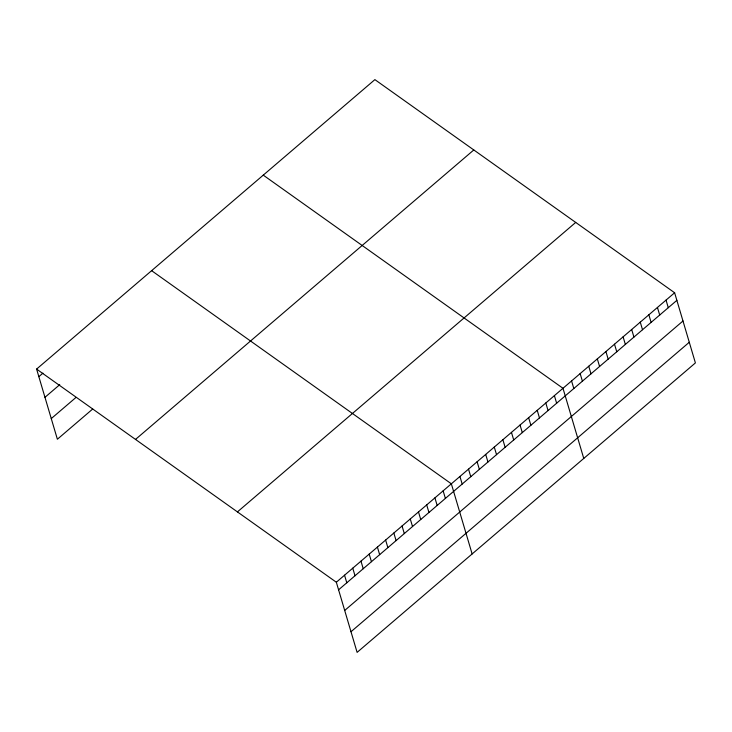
<?xml version="1.0" encoding="UTF-8"?>
<svg xmlns="http://www.w3.org/2000/svg" width="732" height="732" viewBox="0 0 732 732"><rect width="100%" height="100%" fill="white"/><g stroke="black" fill="none" stroke-linecap="round" stroke-linejoin="round"><path stroke-width="1.1" d="M36.6 369.084L374.894 79.623L674.62 292.763L695.4 362.916L357.106 652.377L336.336 582.233L36.6 369.084L57.38 439.237L92.708 409.005M38.851 376.669L42.95 373.155M44.963 397.32L59.749 384.666M51.267 418.585L75.908 397.503M135.512 439.42L473.796 149.959M237.424 511.897L575.709 222.427M336.336 582.233L674.62 292.763M338.577 589.818L676.871 300.349M344.69 610.461L682.983 320.991M350.994 631.734L689.288 342.265M263.255 175.14L562.981 388.289L583.761 458.442M151.615 270.666L451.351 483.815L472.131 553.959M666.038 300.111L668.279 307.696M657.446 307.458L659.697 315.044M648.863 314.806L651.105 322.391M640.271 322.153L642.522 329.739M631.689 329.501L633.93 337.086M623.097 336.848L625.348 344.433M614.505 344.205L616.756 351.781M605.922 351.552L608.173 359.137M597.33 358.9L599.581 366.485M588.748 366.247L590.999 373.832M580.156 373.595L582.407 381.18M571.573 380.942L573.815 388.527M554.399 395.637L556.64 403.222M545.807 402.984L548.058 410.57M537.224 410.332L539.466 417.917M528.632 417.679L530.883 425.265M520.049 425.027L522.291 432.612M511.458 432.374L513.708 439.959M502.875 439.722L505.117 447.307M494.283 447.069L496.534 454.654M485.7 454.416L487.942 462.002M477.108 461.764L479.359 469.349M468.526 469.121L470.768 476.697M459.934 476.468L462.185 484.053M443.135 490.843L445.385 498.428M434.918 497.87L437.169 505.455M426.701 504.906L428.952 512.482M418.484 511.933L420.735 519.519M410.268 518.961L412.519 526.546M402.06 525.988L404.302 533.573M393.843 533.024L396.085 540.609M385.627 540.051L387.868 547.637M377.41 547.078L379.652 554.664M369.193 554.115L371.444 561.7M360.977 561.142L363.228 568.727M352.76 568.169L355.011 575.755M344.543 575.196L346.794 582.782"/></g></svg>
